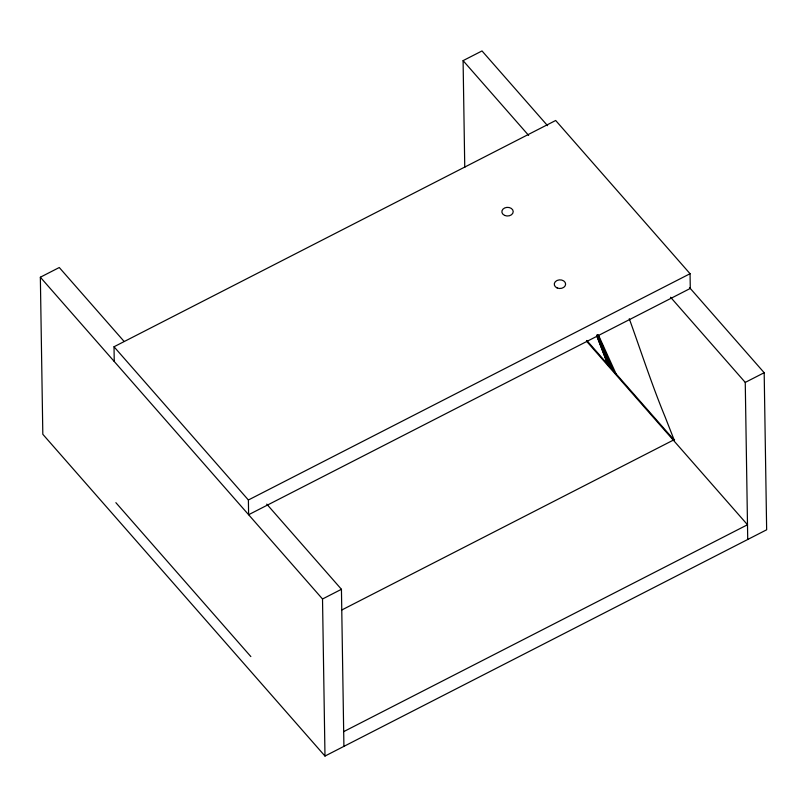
<?xml version="1.0" encoding="UTF-8"?>
<svg xmlns="http://www.w3.org/2000/svg" width="807" height="807" viewBox="0 0 807 807"><rect width="100%" height="100%" fill="white"/><g stroke="black" fill="none" stroke-linecap="round" stroke-linejoin="round"><path stroke-width="1.21" d="M689.491 287.534L764.179 372.713L766.65 529.785L324.989 756.058L42.821 434.287L40.35 277.215L59.274 267.52L124.016 341.341M464.761 167.442L463.087 60.636L482.011 50.942L547.58 125.7M114.019 346.768L555.68 120.485L690.056 273.714L690.288 288.442L248.617 514.725L248.385 499.997L114.019 346.768L114.251 361.486M248.385 499.997L690.056 273.714M324.989 756.058L322.518 598.996L341.442 589.292L266.754 504.123M747.726 539.479L745.254 382.407L764.179 372.713M341.643 610.062L674.581 439.482M343.681 731.636L747.494 524.752L586.487 341.149M629.268 318.715C640.909 350.964 651.854 384.808 665.119 416.926L674.228 440.158L586.81 340.473M463.087 60.636L528.646 135.405M670.567 297.238L745.254 382.407M40.35 277.215L322.518 598.996M115.875 502.66L250.846 656.575M598.431 335.076L616.034 373.792M597.805 334.935L613.28 370.655L597.886 335.198M597.19 335.087L610.516 367.508L597.311 335.157M596.585 335.339L607.762 364.361L596.645 335.379M341.442 589.292L343.913 746.364M504.728 215.459A5.679 4.328 -0.9 0 0 513.212 211.605A5.679 4.328 -0.9 0 0 504.657 207.964A5.679 4.328 -0.9 0 0 504.728 215.459M557.143 287.958A5.679 4.328 -0.9 0 0 565.626 284.114A5.679 4.328 -0.9 0 0 557.072 280.463A5.679 4.328 -0.9 0 0 557.143 287.958"/></g></svg>
